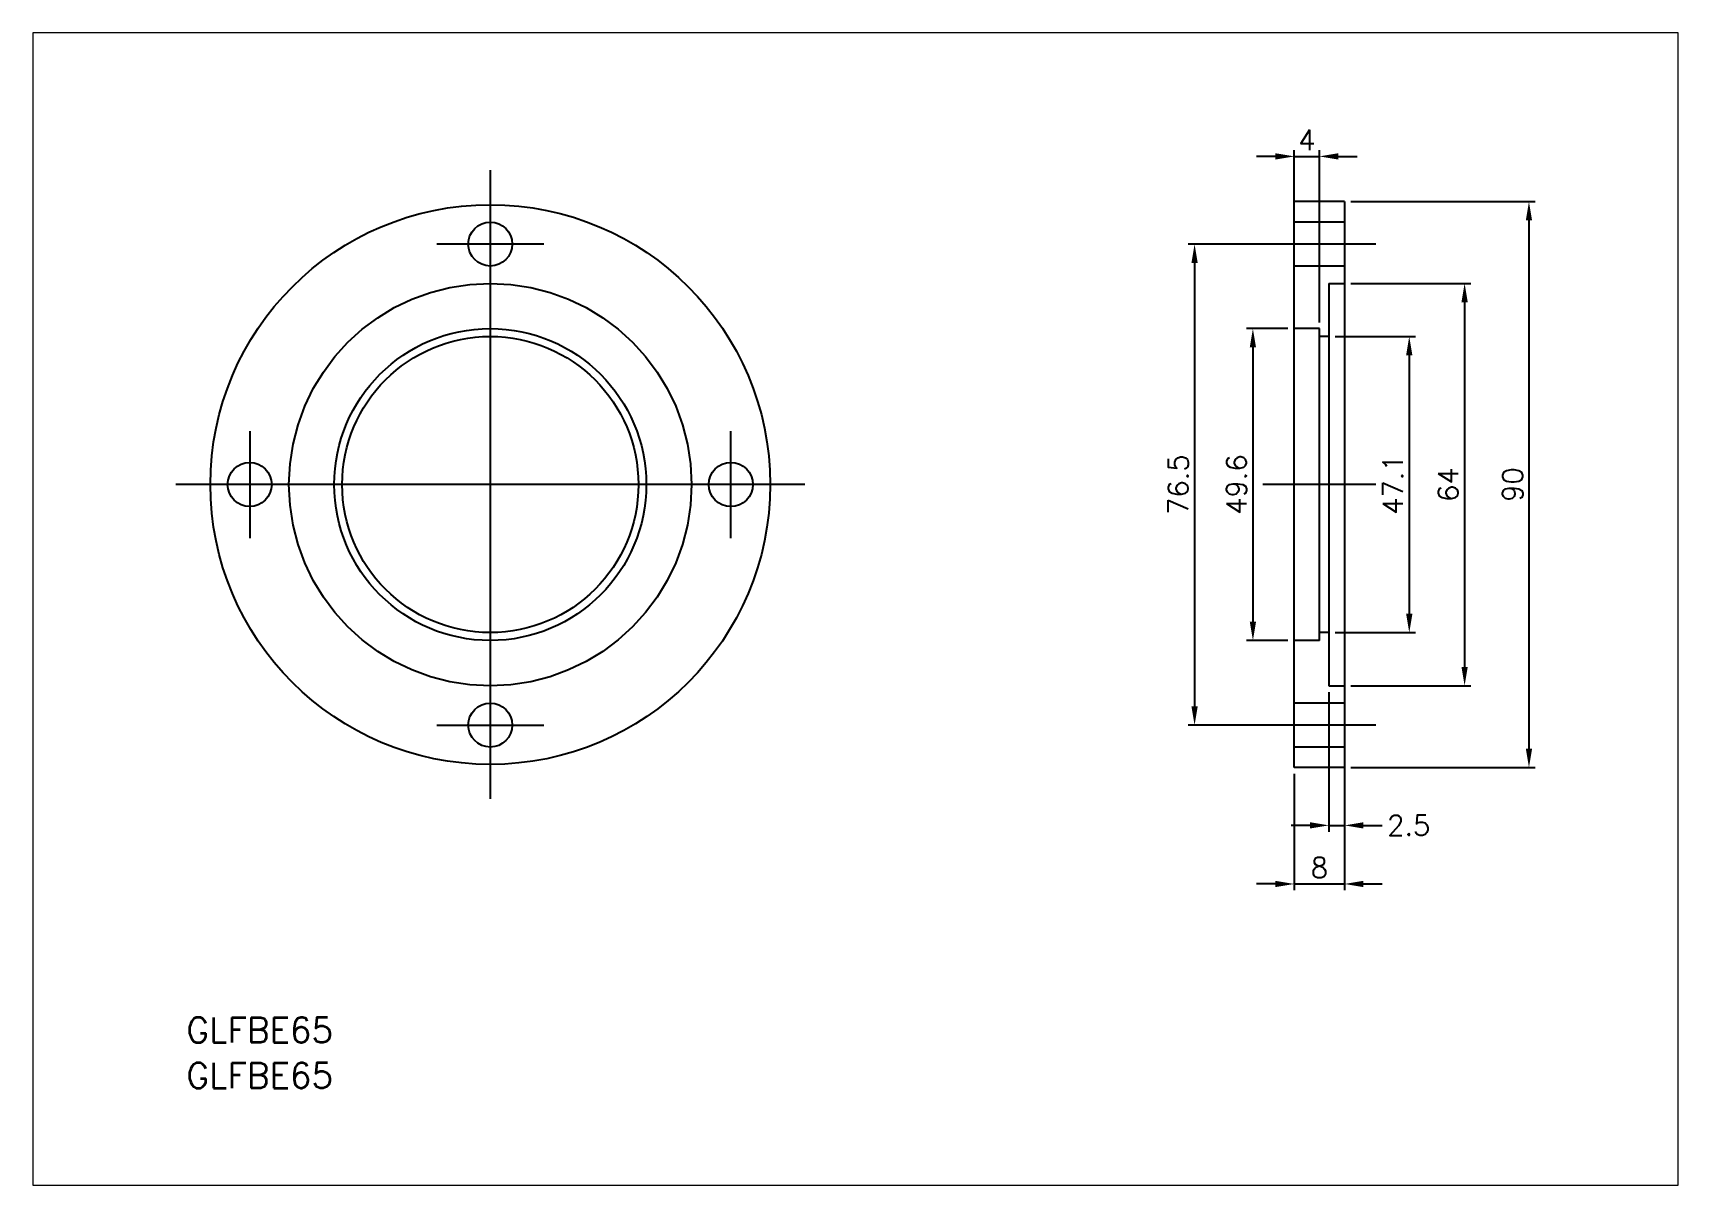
# Paper-space layout 'レイアウト1' of a CAD drawing. Extents: x 1.14 to 10.3, y 0.8 to 7.21.
# The model-space entities are those that its viewports show. They can reach past a viewport. Long polylines and large blocks are cut down to what shows.
import ezdxf

# ---------------------------------------------------------------- set-up
doc = ezdxf.new("R2010")
doc.units = 0
doc.header["$MEASUREMENT"] = 0
doc.linetypes.add('CENTER', pattern=[2, 1.25, -0.25, 0.25, -0.25])
doc.linetypes.add('DASHED', pattern=[0.75, 0.5, -0.25])
doc.layers.get('0').update_dxf_attribs({"linetype": 'CONTINUOUS'})
doc.layers.get('DEFPOINTS').update_dxf_attribs({"color": 2, "linetype": 'CONTINUOUS'})
doc.layers.add('CENTER', color=1, linetype='CONTINUOUS')
doc.layers.add('SIZE', color=7, linetype='CONTINUOUS')
doc.styles.get("Standard").update_dxf_attribs({"font": 'txt.shx', "bigfont": '@extfont2.shx'})
doc.dimstyles.new('MISUMI', dxfattribs={"dimtxt": 3.2, "dimasz": 3, "dimexe": 1, "dimexo": 1, "dimgap": 1, "dimtad": 1, "dimdec": 4, "dimdsep": 46, "dimtxsty": 'STANDARD', "dimcen": 0, "dimadec": 0, "dimazin": 0, "dimtfac": 0.6, "dimtdec": 4, "dimtix": 1, "dimtmove": 2, "dimatfit": 3, "dimfxl": 1, "dimtvp": 1, "dimtolj": 1, "dimarcsym": 0})

# ---------------------------------------------------------------- blocks, each defined once
blk = doc.blocks.new('*D27')
at = {"layer": 'DEFPOINTS', "color": 0, "linetype": 'Continuous'}
for p in [(387.35, 103.26), (387.35, 13.26), (416.67, 13.26)]:
    blk.add_point(p, dxfattribs=at)
at = {"layer": 'SIZE', "color": 0, "linetype": 'Continuous', "lineweight": -2}
for p, q in [((388.35, 103.26), (417.67, 103.26)), ((416.67, 100.26), (416.67, 16.26)), ((388.35, 13.26), (417.67, 13.26))]:
    blk.add_line(p, q, dxfattribs=at)
at = {"layer": 'SIZE', "color": 0, "linetype": 'Continuous'}
for points in [[(416.17, 100.26), (417.17, 100.26), (416.67, 103.26)], [(416.17, 16.26), (417.17, 16.26), (416.67, 13.26)]]:
    blk.add_solid(points, dxfattribs=at)
at = {"layer": 'SIZE', "color": 0, "linetype": 'Continuous', "insert": (414.07, 58.26), "char_height": 3.2, "attachment_point": 5, "rotation": 90}
blk.add_mtext('\\A1;90', dxfattribs=at)
blk = doc.blocks.new('*D26')
at = {"layer": 'DEFPOINTS', "color": 0, "linetype": 'Continuous'}
for p in [(384.85, 81.81), (384.85, 34.71), (397.64, 34.71)]:
    blk.add_point(p, dxfattribs=at)
at = {"layer": 'SIZE', "color": 0, "linetype": 'Continuous', "lineweight": -2}
for p, q in [((385.85, 81.81), (398.64, 81.81)), ((397.64, 78.81), (397.64, 37.71)), ((385.85, 34.71), (398.64, 34.71))]:
    blk.add_line(p, q, dxfattribs=at)
at = {"layer": 'SIZE', "color": 0, "linetype": 'Continuous'}
for points in [[(397.14, 78.81), (398.14, 78.81), (397.64, 81.81)], [(397.14, 37.71), (398.14, 37.71), (397.64, 34.71)]]:
    blk.add_solid(points, dxfattribs=at)
at = {"layer": 'SIZE', "color": 0, "linetype": 'Continuous', "insert": (395.04, 58.26), "char_height": 3.2, "attachment_point": 5, "rotation": 90}
blk.add_mtext('\\A1;47.1', dxfattribs=at)
blk = doc.blocks.new('*D25')
at = {"layer": 'DEFPOINTS', "color": 0, "linetype": 'Continuous'}
for p in [(387.35, 90.26), (387.35, 26.26), (406.44, 26.26)]:
    blk.add_point(p, dxfattribs=at)
at = {"layer": 'SIZE', "color": 0, "linetype": 'Continuous', "lineweight": -2}
for p, q in [((388.35, 90.26), (407.44, 90.26)), ((406.44, 87.26), (406.44, 29.26)), ((388.35, 26.26), (407.44, 26.26))]:
    blk.add_line(p, q, dxfattribs=at)
at = {"layer": 'SIZE', "color": 0, "linetype": 'Continuous'}
for points in [[(405.94, 87.26), (406.94, 87.26), (406.44, 90.26)], [(405.94, 29.26), (406.94, 29.26), (406.44, 26.26)]]:
    blk.add_solid(points, dxfattribs=at)
at = {"layer": 'SIZE', "color": 0, "linetype": 'Continuous', "insert": (403.84, 58.26), "char_height": 3.2, "attachment_point": 5, "rotation": 90}
blk.add_mtext('\\A1;64', dxfattribs=at)
blk = doc.blocks.new('*D24')
at = {"layer": 'DEFPOINTS', "color": 0, "linetype": 'Continuous'}
for p in [(379.35, 83.06), (372.78, 33.46), (379.35, 33.46)]:
    blk.add_point(p, dxfattribs=at)
at = {"layer": 'SIZE', "color": 0, "linetype": 'Continuous', "lineweight": -2}
for p, q in [((378.35, 83.06), (371.78, 83.06)), ((372.78, 80.06), (372.78, 36.46)), ((378.35, 33.46), (371.78, 33.46))]:
    blk.add_line(p, q, dxfattribs=at)
at = {"layer": 'SIZE', "color": 0, "linetype": 'Continuous'}
for points in [[(372.28, 80.06), (373.28, 80.06), (372.78, 83.06)], [(372.28, 36.46), (373.28, 36.46), (372.78, 33.46)]]:
    blk.add_solid(points, dxfattribs=at)
at = {"layer": 'SIZE', "color": 0, "linetype": 'Continuous', "insert": (370.18, 58.26), "char_height": 3.2, "attachment_point": 5, "rotation": 90}
blk.add_mtext('\\A1;49.6', dxfattribs=at)
blk = doc.blocks.new('*D23')
at = {"layer": 'DEFPOINTS', "color": 0, "linetype": 'Continuous'}
for p in [(379.35, 96.51), (363.51, 20.01), (379.35, 20.01)]:
    blk.add_point(p, dxfattribs=at)
at = {"layer": 'SIZE', "color": 0, "linetype": 'Continuous', "lineweight": -2}
for p, q in [((378.35, 96.51), (362.51, 96.51)), ((363.51, 93.51), (363.51, 23.01)), ((378.35, 20.01), (362.51, 20.01))]:
    blk.add_line(p, q, dxfattribs=at)
at = {"layer": 'SIZE', "color": 0, "linetype": 'Continuous'}
for points in [[(363.01, 93.51), (364.01, 93.51), (363.51, 96.51)], [(363.01, 23.01), (364.01, 23.01), (363.51, 20.01)]]:
    blk.add_solid(points, dxfattribs=at)
at = {"layer": 'SIZE', "color": 0, "linetype": 'Continuous', "insert": (360.91, 58.26), "char_height": 3.2, "attachment_point": 5, "rotation": 90}
blk.add_mtext('\\A1;76.5', dxfattribs=at)
blk = doc.blocks.new('*D22')
at = {"layer": 'DEFPOINTS', "color": 0, "linetype": 'Continuous'}
for p in [(383.35, 110.45), (379.35, 83.06), (383.35, 83.06)]:
    blk.add_point(p, dxfattribs=at)
at = {"layer": 'SIZE', "color": 0, "linetype": 'Continuous', "lineweight": -2}
for p, q in [((376.35, 110.45), (373.35, 110.45)), ((379.35, 84.06), (379.35, 111.45)), ((379.35, 110.45), (383.35, 110.45)), ((383.35, 84.06), (383.35, 111.45)), ((386.35, 110.45), (389.35, 110.45))]:
    blk.add_line(p, q, dxfattribs=at)
at = {"layer": 'SIZE', "color": 0, "linetype": 'Continuous'}
for points in [[(376.35, 110.95), (376.35, 109.95), (379.35, 110.45)], [(386.35, 110.95), (386.35, 109.95), (383.35, 110.45)]]:
    blk.add_solid(points, dxfattribs=at)
at = {"layer": 'SIZE', "color": 0, "linetype": 'Continuous', "insert": (381.35, 113.05), "char_height": 3.2, "attachment_point": 5}
blk.add_mtext('\\A1;4', dxfattribs=at)
blk = doc.blocks.new('*D21')
at = {"layer": 'DEFPOINTS', "color": 0, "linetype": 'Continuous'}
for p in [(384.85, 26.26), (387.35, 26.26), (387.35, 4.06)]:
    blk.add_point(p, dxfattribs=at)
at = {"layer": 'SIZE', "color": 0, "linetype": 'Continuous', "lineweight": -2}
for p, q in [((384.85, 25.26), (384.85, 3.06)), ((387.35, 25.26), (387.35, 3.06)), ((381.85, 4.06), (378.85, 4.06)), ((384.85, 4.06), (387.35, 4.06)), ((390.35, 4.06), (393.35, 4.06))]:
    blk.add_line(p, q, dxfattribs=at)
at = {"layer": 'SIZE', "color": 0, "linetype": 'Continuous'}
for points in [[(381.85, 4.56), (381.85, 3.56), (384.85, 4.06)], [(390.35, 4.56), (390.35, 3.56), (387.35, 4.06)]]:
    blk.add_solid(points, dxfattribs=at)
at = {"layer": 'SIZE', "color": 0, "linetype": 'Continuous', "insert": (397.55, 4.06), "char_height": 3.2, "attachment_point": 5}
blk.add_mtext('\\A1;2.5', dxfattribs=at)
blk = doc.blocks.new('*D20')
at = {"layer": 'DEFPOINTS', "color": 0, "linetype": 'Continuous'}
for p in [(379.35, 13.26), (387.35, 13.26), (387.35, -5.26)]:
    blk.add_point(p, dxfattribs=at)
at = {"layer": 'SIZE', "color": 0, "linetype": 'Continuous', "lineweight": -2}
for p, q in [((379.35, 12.26), (379.35, -6.26)), ((387.35, 12.26), (387.35, -6.26)), ((376.35, -5.26), (373.35, -5.26)), ((379.35, -5.26), (387.35, -5.26)), ((390.35, -5.26), (393.35, -5.26))]:
    blk.add_line(p, q, dxfattribs=at)
at = {"layer": 'SIZE', "color": 0, "linetype": 'Continuous'}
for points in [[(376.35, -4.76), (376.35, -5.76), (379.35, -5.26)], [(390.35, -4.76), (390.35, -5.76), (387.35, -5.26)]]:
    blk.add_solid(points, dxfattribs=at)
at = {"layer": 'SIZE', "color": 0, "linetype": 'Continuous', "insert": (383.35, -2.66), "char_height": 3.2, "attachment_point": 5}
blk.add_mtext('\\A1;8', dxfattribs=at)

msp = doc.modelspace()

# ---------------------------------------------------------------- linework, layer by layer
at = {"color": 7, "linetype": 'Continuous'}
for p, q in [((379.34932, 13.26285), (379.34932, 103.26285)), ((387.34932, 103.26285), (379.34932, 103.26285)), ((387.34932, 103.26285), (387.34932, 13.26285)), ((387.34932, 13.26285), (379.34932, 13.26285))]:
    msp.add_line(p, q, dxfattribs=at)
at = {"color": 3, "linetype": 'DASHED'}
for p, q in [((387.34932, 100.01285), (379.34932, 100.01285)), ((387.34932, 93.01285), (379.34932, 93.01285)), ((384.84932, 90.26285), (387.34932, 90.26285)), ((384.84932, 90.26285), (384.84932, 26.26285)), ((383.34932, 83.06285), (379.34932, 83.06285)), ((383.34932, 33.46285), (383.34932, 83.06285)), ((384.84932, 81.81285), (383.34932, 81.81285)), ((384.84932, 34.71285), (383.34932, 34.71285)), ((383.34932, 33.46285), (379.34932, 33.46285)), ((384.84932, 26.26285), (387.34932, 26.26285)), ((387.34932, 23.51285), (379.34932, 23.51285)), ((387.34932, 16.51285), (379.34932, 16.51285))]:
    msp.add_line(p, q, dxfattribs=at)
at = {"color": 7, "linetype": 'Continuous'}
for centre, radius in [((251.53344, 58.26285), 44.5), ((251.53344, 96.51285), 3.5), ((251.53344, 58.26285), 24.8), ((251.53344, 58.26285), 23.55), ((213.28344, 58.26285), 3.5), ((289.78344, 58.26285), 3.5), ((251.53344, 20.01285), 3.5)]:
    msp.add_circle(centre, radius, dxfattribs=at)
at = {"color": 3, "linetype": 'DASHED'}
msp.add_circle((251.53344, 58.26285), 32, dxfattribs=at)
at = {"layer": 'CENTER', "color": 1, "linetype": 'CENTER'}
for p, q in [((251.53344, 108.26285), (251.53344, 8.26285)), ((260.03344, 96.51285), (243.03344, 96.51285)), ((392.34932, 96.51285), (374.34932, 96.51285)), ((213.28344, 66.76285), (213.28344, 49.76285)), ((289.78344, 49.76285), (289.78344, 66.76285)), ((301.53344, 58.26285), (201.53344, 58.26285)), ((392.34932, 58.26285), (374.34932, 58.26285)), ((243.03344, 20.01285), (260.03344, 20.01285)), ((392.34932, 20.01285), (374.34932, 20.01285))]:
    msp.add_line(p, q, dxfattribs=at)

# ---------------------------------------------------------------- texts
at = {"color": 7, "linetype": 'Continuous'}
for p in [(203.21968, -30.48543), (203.21968, -37.70847)]:
    msp.add_text('GLFBE65', height=4, dxfattribs=at).set_placement(p)

# ---------------------------------------------------------------- dimensions: what is measured, and where the dimension line sits
at = {"layer": 'SIZE', "color": 7, "linetype": 'Continuous'}
for base, p1, p2, picture, middle in [((383.34932, 110.45009), (379.34932, 83.06285), (383.34932, 83.06285), '*D22', (381.34932, 113.05009)), ((387.34932, -5.26407), (379.34932, 13.26285), (387.34932, 13.26285), '*D20', (383.34932, -2.66407))]:
    dim = msp.add_linear_dim(base=base, p1=p1, p2=p2, dimstyle='MISUMI', dxfattribs=at)
    dim.commit()
    dim.dimension.update_dxf_attribs({"geometry": picture, "text_midpoint": middle})
for base, p1, p2, picture, middle in [((416.66846, 13.26285), (387.34932, 103.26285), (387.34932, 13.26285), '*D27', (414.06846, 58.26285)), ((363.51019, 20.01285), (379.34932, 96.51285), (379.34932, 20.01285), '*D23', (360.91019, 58.26285)), ((406.44235, 26.26285), (387.34932, 90.26285), (387.34932, 26.26285), '*D25', (403.84235, 58.26285)), ((372.78461, 33.46285), (379.34932, 83.06285), (379.34932, 33.46285), '*D24', (370.18461, 58.26285)), ((397.63642, 34.71285), (384.84932, 81.81285), (384.84932, 34.71285), '*D26', (395.03642, 58.26285))]:
    dim = msp.add_linear_dim(base=base, p1=p1, p2=p2, angle=90, dimstyle='MISUMI', dxfattribs=at)
    dim.commit()
    dim.dimension.update_dxf_attribs({"geometry": picture, "text_midpoint": middle})
dim = msp.add_linear_dim(base=(387.34932, 4.05966), p1=(384.84932, 26.26285), p2=(387.34932, 26.26285), dimstyle='MISUMI', dxfattribs=at)
dim.commit()
dim.dimension.update_dxf_attribs({"geometry": '*D21', "text_midpoint": (397.54932, 4.05966), "dimtype": 160})

psp = doc.layouts.new('レイアウト1')

# ---------------------------------------------------------------- viewports
at = {"layer": 'SIZE', "color": 7, "linetype": 'Continuous'}
psp.add_viewport(center=(5.7217, 4.0083), size=(9.1547, 6.413333), view_center_point=(309.60095, 38.47081), view_height=183.2380874, dxfattribs=at)

doc.saveas('drawing.dxf')
